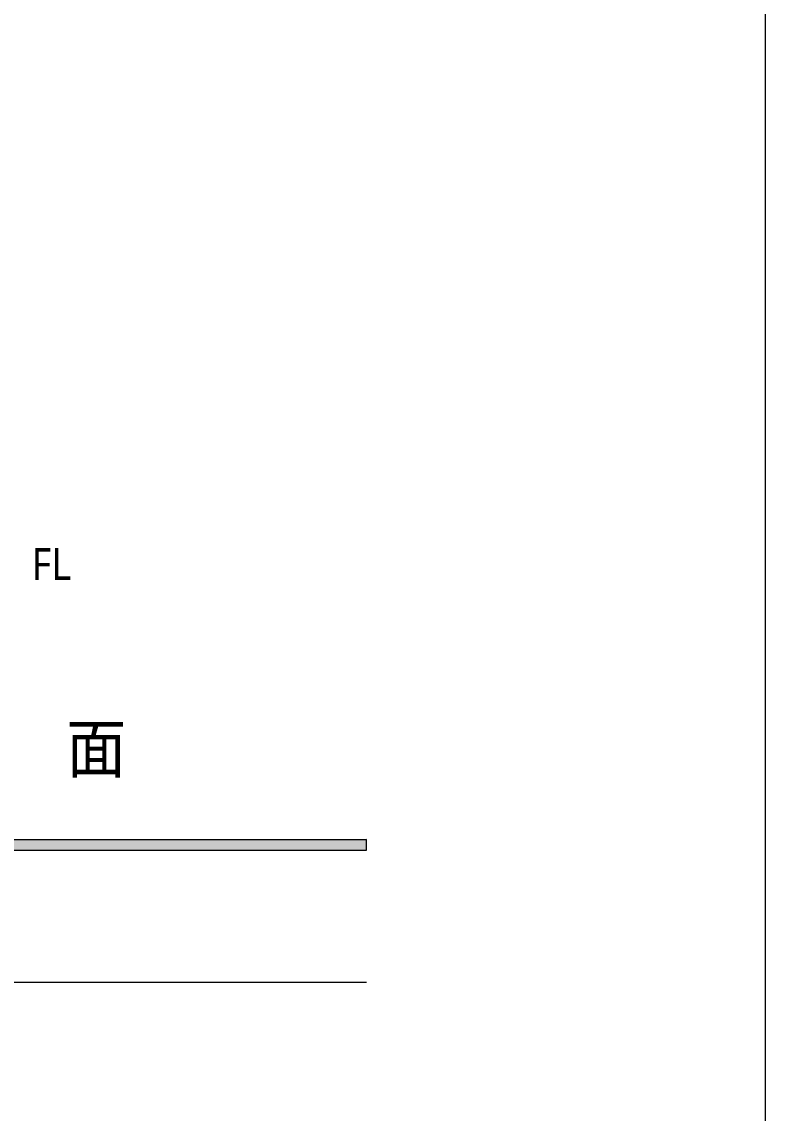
# Model space of a CAD drawing. Header units: millimetres. Extents: x 0 to 420, y 0 to 297.
# Drawn here: x 371.7 to 420.2, y 148.5 to 219.6 of the extents above; entities that cross this region are included whole.
import ezdxf
from ezdxf.enums import TextEntityAlignment as Align

# ---------------------------------------------------------------- set-up
doc = ezdxf.new("R2010")
doc.units = ezdxf.units.MM
doc.styles.add('kst32b', font='NotoSansJP-Variable.ttf')

msp = doc.modelspace()

# ---------------------------------------------------------------- hatches: boundary and pattern name
h = msp.add_hatch(color=7)
h.paths.add_polyline_path([(394.166, 165.629), (394.166, 166.328), (26.183, 165.629), (394.166, 165.629)])
h.paths.add_polyline_path([(394.166, 166.328), (26.183, 165.629), (26.183, 166.328), (394.166, 166.328)])

# ---------------------------------------------------------------- linework, layer by layer
at = {"lineweight": 13}
msp.add_lwpolyline([(0.191, 0), (0.191, 296.968), (420.158, 296.968), (420.158, 0)], close=True, dxfattribs=at)
at = {"lineweight": 0}
for points in [[(394.166, 165.629), (394.166, 166.328), (26.183, 165.629)], [(394.166, 166.328), (26.183, 165.629), (26.183, 166.328)]]:
    msp.add_lwpolyline(points, close=True, dxfattribs=at)
at = {"lineweight": 13}
msp.add_lwpolyline([(394.166, 156.993), (26.183, 156.993)], dxfattribs=at)

# ---------------------------------------------------------------- texts
at = {"style": 'kst32b'}
for s, height, p, p2 in [('FL', 2.0791, (372.343, 183.24), (374.942, 183.24)), ('断\u3000面', 3.1187, (366.818, 170.688), (378.513, 170.688))]:
    msp.add_text(s, height=height, dxfattribs=at).set_placement(p, p2, align=Align.FIT)

doc.saveas('drawing.dxf')
